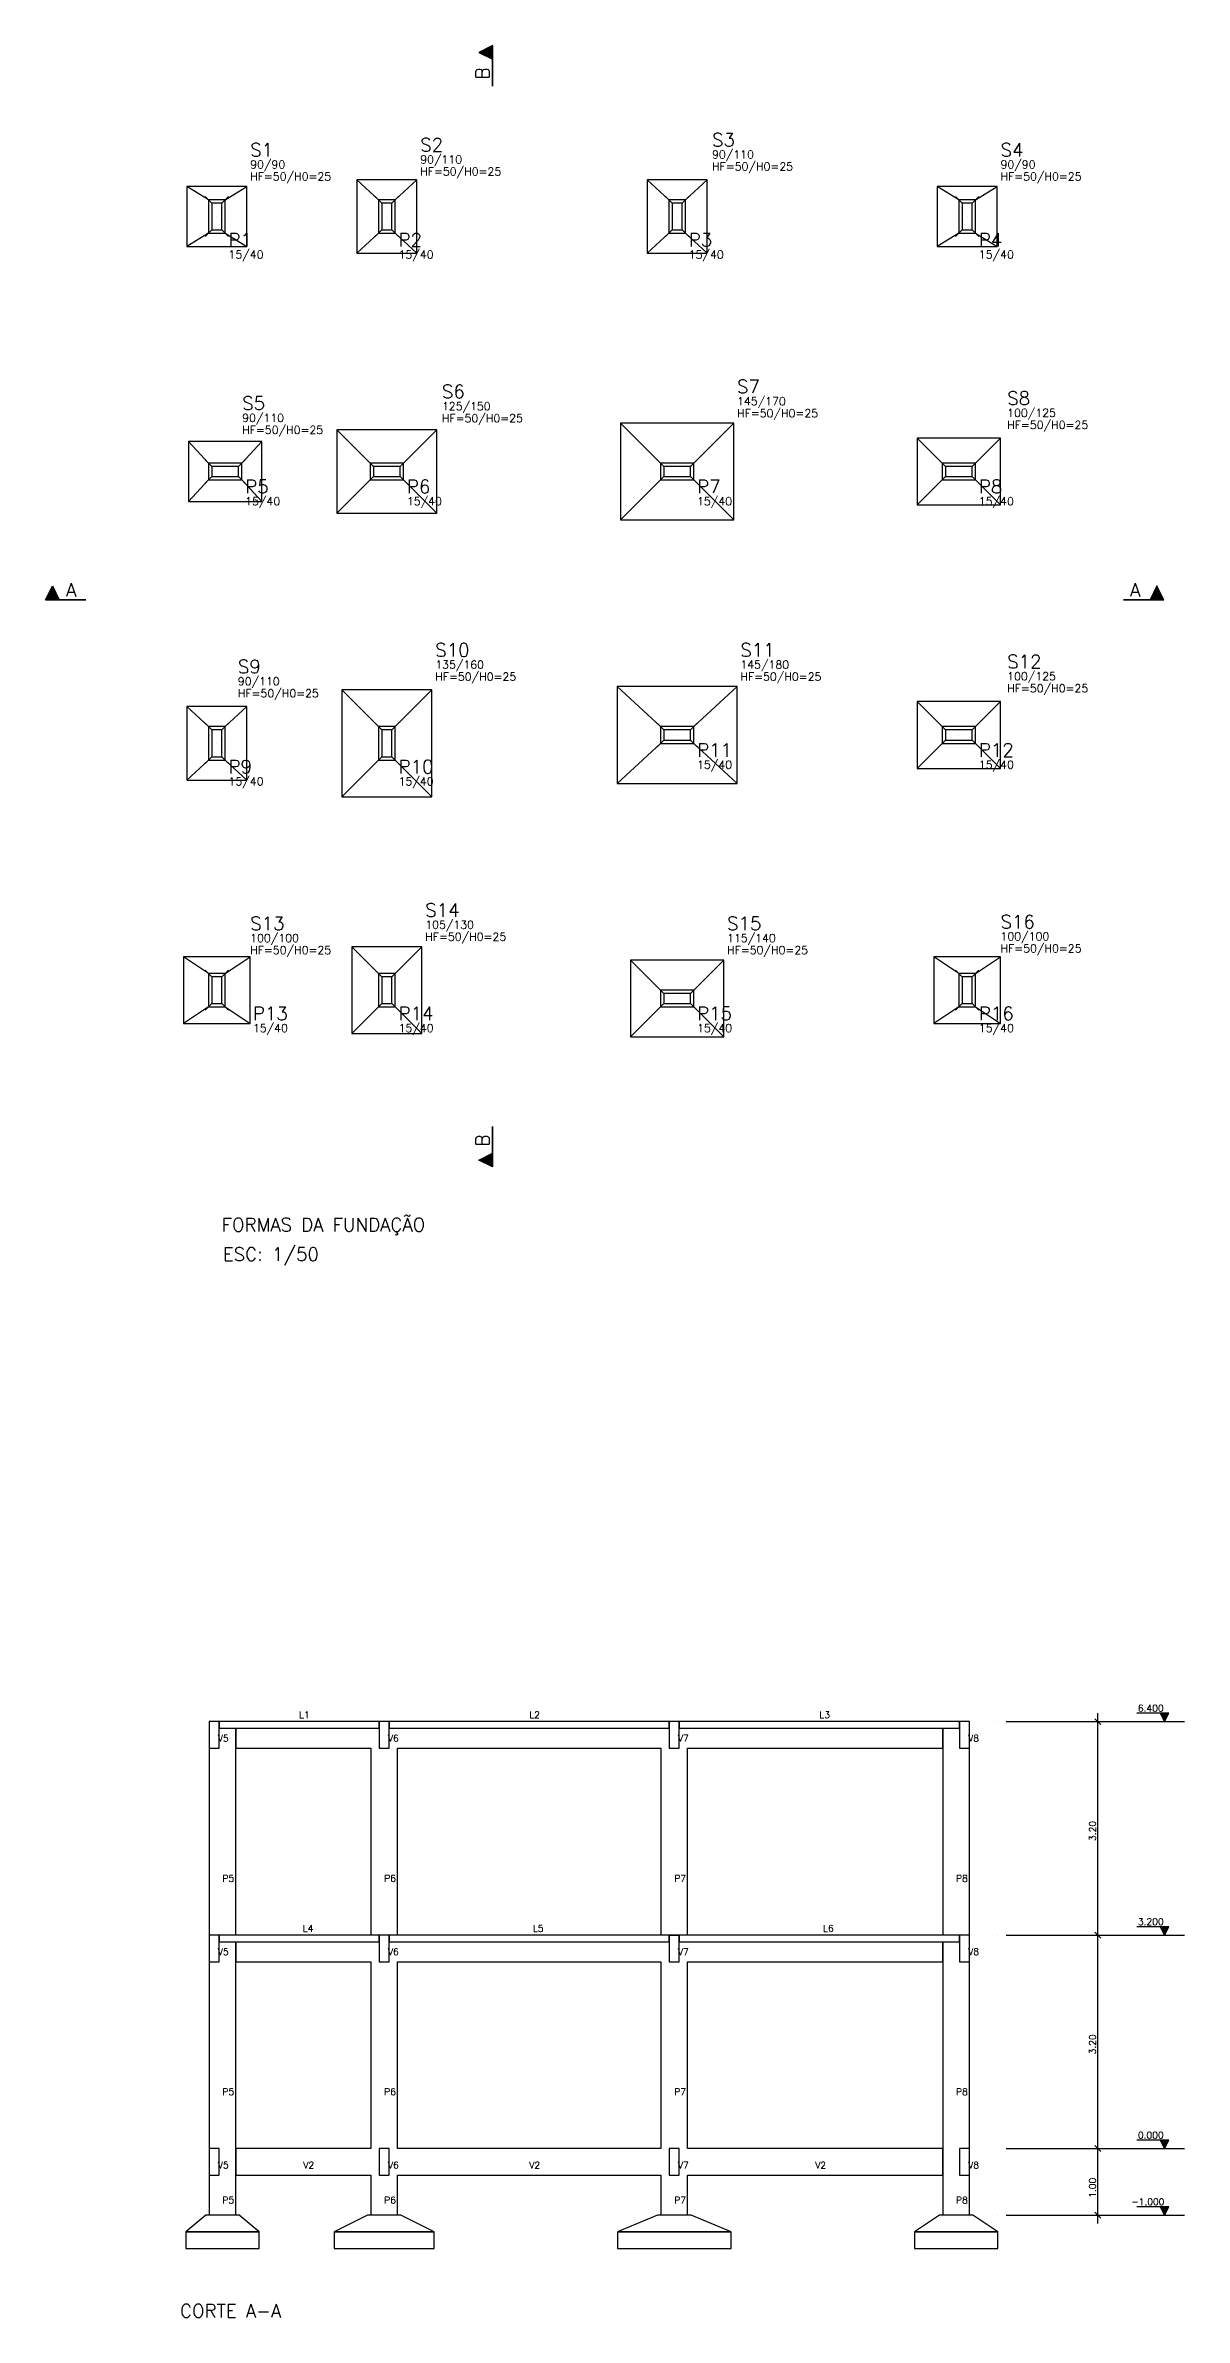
# Model space of a CAD drawing. Extents: x 3293.7 to 3380.6, y -1094.9 to -1060.8.
# Drawn here: x 3293.68 to 3310.75, y -1094.9 to -1060.83 of the extents above; entities that cross this region are included whole.
import ezdxf

# ---------------------------------------------------------------- set-up
doc = ezdxf.new("R2010")
doc.units = 0
doc.header["$LTSCALE"] = 50
doc.header["$MEASUREMENT"] = 0
doc.linetypes.add('ESTILO_TQS_0002', pattern=[0.4, 0.1, -0.3])
doc.layers.get('0').update_dxf_attribs({"linetype": 'CONTINUOUS'})
for name, color, linetype in [('12', 3, 'CONTINUOUS'), ('18', 4, 'CONTINUOUS'), ('2', 1, 'CONTINUOUS'), ('200', 7, 'ESTILO_TQS_0002'), ('219', 15, 'CONTINUOUS'), ('221', 11, 'CONTINUOUS'), ('226', 9, 'CONTINUOUS'), ('227', 6, 'CONTINUOUS'), ('242', 3, 'CONTINUOUS'), ('30', 15, 'CONTINUOUS'), ('6', 6, 'CONTINUOUS'), ('73', 3, 'CONTINUOUS'), ('9', 3, 'CONTINUOUS')]:
    doc.layers.add(name, color=color, linetype=linetype)
doc.styles.get("Standard").update_dxf_attribs({"font": 'ROMANS.SHX'})

# ---------------------------------------------------------------- blocks, each defined once
blk = doc.blocks.new('_CORTEA', base_point=(9209.126031, 51.132535))
for p, q in [((9207.910076, 51.132535), (9208.117492, 51.547367)), ((9209.126031, 51.132535), (9207.910076, 51.132535)), ((9207.912897, 51.134273), (9208.117492, 51.543465)), ((9207.912897, 51.134274), (9209.126031, 51.134274)), ((9207.927983, 51.164445), (9208.307002, 51.164445)), ((9207.943939, 51.196355), (9208.291047, 51.196355)), ((9207.959894, 51.228265), (9208.275091, 51.228265)), ((9207.97585, 51.260175), (9208.259136, 51.260175)), ((9207.991806, 51.292086), (9208.24318, 51.292086)), ((9208.007761, 51.323996), (9208.227225, 51.323996)), ((9208.02362, 51.355717), (9208.211271, 51.355904)), ((9208.03967, 51.387816), (9208.195315, 51.387816)), ((9208.055624, 51.419726), (9208.17936, 51.419726)), ((9208.071579, 51.451636), (9208.163405, 51.451636)), ((9208.087534, 51.483547), (9208.14745, 51.483547)), ((9208.103489, 51.515457), (9208.131496, 51.515457)), ((9208.117492, 51.547367), (9208.324039, 51.134273)), ((9208.117492, 51.543464), (9208.322088, 51.134274))]:
    blk.add_line(p, q)
blk.add_lwpolyline([(9207.912898, 51.134274), (9208.117492, 51.543464), (9208.322088, 51.134274), (9207.912898, 51.134274)])
blk = doc.blocks.new('_COTAZL', base_point=(3914.576871, -2321.628458))
for p, q in [((3914.826871, -2321.128457), (3912.906872, -2321.128457)), ((3914.576871, -2321.628458), (3914.326871, -2321.128457)), ((3914.349167, -2321.17305), (3914.804576, -2321.17305)), ((3914.371463, -2321.217641), (3914.78228, -2321.217641)), ((3914.393759, -2321.262233), (3914.759985, -2321.262233)), ((3914.416054, -2321.306824), (3914.73769, -2321.306824)), ((3914.43835, -2321.351415), (3914.715394, -2321.351416)), ((3914.460646, -2321.396006), (3914.693099, -2321.396006)), ((3914.482942, -2321.440599), (3914.670803, -2321.440598)), ((3914.505238, -2321.485191), (3914.648507, -2321.48519)), ((3914.527534, -2321.529782), (3914.626211, -2321.529782)), ((3914.549829, -2321.574373), (3914.603914, -2321.574373)), ((3914.576871, -2321.628458), (3914.826871, -2321.128457))]:
    blk.add_line(p, q)
blk.add_lwpolyline([(3914.326871, -2321.128457), (3914.576871, -2321.628458), (3914.826871, -2321.128457), (3914.326871, -2321.128457)])

msp = doc.modelspace()

# ---------------------------------------------------------------- linework, layer by layer
at = {"layer": '18'}
for points in [[(3296.129, -1085.968), (3296.129, -1086.368), (3296.215, -1086.368)], [(3296.279, -1086.199), (3296.279, -1085.968), (3296.129, -1085.968)], [(3296.129, -1085.968), (3296.129, -1086.368)], [(3297.589, -1085.968), (3296.279, -1085.968), (3296.279, -1086.011)], [(3296.279, -1086.011), (3296.279, -1086.068)], [(3296.279, -1086.068), (3296.423, -1086.068)], [(3296.279, -1086.368), (3296.279, -1086.199)], [(3296.423, -1086.068), (3297.589, -1086.068)], [(3296.529, -1086.068), (3296.529, -1086.368), (3298.554, -1086.368)], [(3296.529, -1089.168), (3296.529, -1086.068)], [(3298.679, -1085.968), (3297.589, -1085.968)], [(3297.589, -1086.068), (3297.661, -1086.068)], [(3297.661, -1086.068), (3298.679, -1086.068)], [(3298.829, -1086.199), (3298.829, -1085.968), (3298.679, -1085.968)], [(3298.679, -1086.026), (3298.679, -1086.068), (3298.679, -1086.368), (3298.765, -1086.368)], [(3302.904, -1085.968), (3298.829, -1085.968), (3298.829, -1086.011)], [(3298.829, -1086.011), (3298.829, -1086.068)], [(3298.829, -1086.068), (3298.901, -1086.068)], [(3298.829, -1086.368), (3298.829, -1086.199)], [(3298.901, -1086.068), (3300.628, -1086.068)], [(3300.628, -1086.068), (3302.904, -1086.068)], [(3303.029, -1085.968), (3302.904, -1085.968)], [(3302.904, -1086.068), (3302.976, -1086.068)], [(3302.976, -1086.068), (3303.029, -1086.068)], [(3303.179, -1085.968), (3303.029, -1085.968)], [(3303.179, -1085.968), (3303.029, -1085.968)], [(3303.029, -1086.068), (3303.029, -1086.368), (3303.115, -1086.368)], [(3307.129, -1085.968), (3303.179, -1085.968)], [(3303.179, -1086.199), (3303.179, -1086.068), (3303.179, -1086.011)], [(3303.179, -1086.068), (3303.232, -1086.068)], [(3303.179, -1086.368), (3303.179, -1086.199)], [(3303.232, -1086.068), (3303.304, -1086.068)], [(3307.129, -1085.968), (3303.304, -1085.968)], [(3303.304, -1086.068), (3305.507, -1086.068)], [(3305.507, -1086.068), (3307.129, -1086.068)], [(3307.379, -1085.968), (3307.129, -1085.968)], [(3307.129, -1086.368), (3307.129, -1086.068)], [(3307.129, -1086.068), (3307.273, -1086.068)], [(3307.129, -1086.068), (3307.129, -1089.168)], [(3307.273, -1086.068), (3307.379, -1086.068)], [(3307.529, -1086.199), (3307.529, -1085.968), (3307.379, -1085.968)], [(3307.379, -1086.068), (3307.379, -1086.368), (3307.465, -1086.368)], [(3307.529, -1086.368), (3307.529, -1085.968)], [(3307.529, -1086.368), (3307.529, -1086.199)], [(3296.129, -1086.368), (3296.129, -1089.168)], [(3296.215, -1086.368), (3296.279, -1086.368)], [(3298.554, -1086.368), (3298.554, -1089.168)], [(3298.765, -1086.368), (3298.829, -1086.368)], [(3298.954, -1086.368), (3302.904, -1086.368)], [(3298.954, -1089.168), (3298.954, -1086.368)], [(3302.904, -1086.368), (3302.904, -1089.168)], [(3303.115, -1086.368), (3303.179, -1086.368)], [(3303.304, -1086.368), (3307.129, -1086.368)], [(3303.304, -1086.368), (3307.129, -1086.368)], [(3303.304, -1089.168), (3303.304, -1086.368)], [(3307.465, -1086.368), (3307.529, -1086.368)], [(3307.529, -1089.168), (3307.529, -1086.368)], [(3296.129, -1089.168), (3296.129, -1089.568), (3296.215, -1089.568)], [(3296.279, -1089.399), (3296.279, -1089.168), (3296.129, -1089.168)], [(3296.129, -1089.168), (3296.129, -1092.368)], [(3297.589, -1089.168), (3296.279, -1089.168), (3296.279, -1089.211)], [(3296.279, -1089.211), (3296.279, -1089.268)], [(3298.679, -1089.168), (3297.589, -1089.168)], [(3298.829, -1089.399), (3298.829, -1089.168), (3298.679, -1089.168)], [(3298.679, -1089.226), (3298.679, -1089.268), (3298.679, -1089.568), (3298.765, -1089.568)], [(3302.904, -1089.168), (3298.829, -1089.168), (3298.829, -1089.211)], [(3298.829, -1089.211), (3298.829, -1089.268)], [(3303.029, -1089.168), (3302.904, -1089.168)], [(3303.179, -1089.168), (3303.029, -1089.168)], [(3303.029, -1089.168), (3303.179, -1089.168)], [(3305.507, -1089.168), (3303.179, -1089.168)], [(3303.179, -1089.399), (3303.179, -1089.268), (3303.179, -1089.211)], [(3307.379, -1089.168), (3305.507, -1089.168)], [(3307.529, -1089.399), (3307.529, -1089.168), (3307.379, -1089.168)], [(3296.215, -1089.568), (3296.279, -1089.568)], [(3296.279, -1089.268), (3296.423, -1089.268)], [(3296.279, -1089.568), (3296.279, -1089.399)], [(3296.423, -1089.268), (3297.589, -1089.268)], [(3296.529, -1089.268), (3296.529, -1089.568), (3298.554, -1089.568)], [(3296.529, -1092.368), (3296.529, -1089.268)], [(3297.589, -1089.268), (3297.661, -1089.268)], [(3297.661, -1089.268), (3298.679, -1089.268)], [(3298.554, -1089.568), (3298.554, -1092.368)], [(3298.765, -1089.568), (3298.829, -1089.568)], [(3298.829, -1089.268), (3298.901, -1089.268)], [(3298.829, -1089.568), (3298.829, -1089.399)], [(3298.901, -1089.268), (3300.628, -1089.268)], [(3298.954, -1089.568), (3302.904, -1089.568)], [(3298.954, -1092.368), (3298.954, -1089.568)], [(3300.628, -1089.268), (3302.904, -1089.268)], [(3302.904, -1089.268), (3302.976, -1089.268)], [(3302.904, -1089.568), (3302.904, -1092.368)], [(3302.976, -1089.268), (3303.029, -1089.268)], [(3303.029, -1089.268), (3303.029, -1089.568), (3303.115, -1089.568)], [(3303.115, -1089.568), (3303.179, -1089.568)], [(3303.179, -1089.268), (3303.232, -1089.268)], [(3303.179, -1089.568), (3303.179, -1089.399)], [(3303.232, -1089.268), (3303.304, -1089.268)], [(3303.304, -1089.268), (3305.507, -1089.268)], [(3303.304, -1089.568), (3307.129, -1089.568)], [(3303.304, -1092.368), (3303.304, -1089.568)], [(3305.507, -1089.268), (3305.651, -1089.268)], [(3305.651, -1089.268), (3307.379, -1089.268)], [(3307.129, -1089.568), (3307.129, -1089.268)], [(3307.129, -1089.268), (3307.129, -1092.368)], [(3307.379, -1089.268), (3307.379, -1089.568), (3307.465, -1089.568)], [(3307.465, -1089.568), (3307.529, -1089.568)], [(3307.529, -1089.568), (3307.529, -1089.399)], [(3307.529, -1092.368), (3307.529, -1089.568)], [(3296.129, -1092.368), (3296.129, -1092.768), (3296.215, -1092.768)], [(3296.279, -1092.599), (3296.279, -1092.368), (3296.129, -1092.368)], [(3296.129, -1092.368), (3296.129, -1093.368)], [(3296.279, -1092.768), (3296.279, -1092.599)], [(3296.529, -1092.368), (3296.529, -1092.768), (3298.554, -1092.768)], [(3298.554, -1092.368), (3296.529, -1092.368)], [(3296.529, -1093.368), (3296.529, -1092.368)], [(3298.679, -1092.368), (3298.679, -1092.768), (3298.765, -1092.768)], [(3298.829, -1092.599), (3298.829, -1092.368), (3298.679, -1092.368)], [(3298.829, -1092.768), (3298.829, -1092.599)], [(3302.904, -1092.368), (3298.954, -1092.368)], [(3303.029, -1092.368), (3303.029, -1092.768), (3303.115, -1092.768)], [(3303.179, -1092.599), (3303.179, -1092.368), (3303.029, -1092.368)], [(3303.179, -1092.768), (3303.179, -1092.599)], [(3307.129, -1092.768), (3307.129, -1092.368), (3303.304, -1092.368)], [(3307.129, -1092.368), (3307.129, -1093.368)], [(3307.379, -1092.368), (3307.379, -1092.768), (3307.465, -1092.768)], [(3307.529, -1092.599), (3307.529, -1092.368), (3307.379, -1092.368)], [(3307.529, -1092.768), (3307.529, -1092.599)], [(3296.215, -1092.768), (3296.279, -1092.768)], [(3298.554, -1092.768), (3298.554, -1093.368)], [(3298.765, -1092.768), (3298.829, -1092.768)], [(3298.954, -1092.768), (3302.904, -1092.768)], [(3298.954, -1093.368), (3298.954, -1092.768)], [(3302.904, -1092.768), (3302.904, -1093.368)], [(3303.115, -1092.768), (3303.179, -1092.768)], [(3303.304, -1092.768), (3307.129, -1092.768)], [(3303.304, -1093.368), (3303.304, -1092.768)], [(3307.465, -1092.768), (3307.529, -1092.768)], [(3307.529, -1093.368), (3307.529, -1092.768)], [(3295.779, -1093.618), (3296.879, -1093.618), (3296.579, -1093.368)], [(3296.579, -1093.368), (3296.079, -1093.368), (3295.779, -1093.618)], [(3295.779, -1093.618), (3295.779, -1093.868), (3296.879, -1093.868)], [(3296.879, -1093.868), (3296.879, -1093.618), (3295.779, -1093.618)], [(3298.004, -1093.618), (3299.504, -1093.618), (3299.004, -1093.368)], [(3299.004, -1093.368), (3298.504, -1093.368), (3298.004, -1093.618)], [(3298.004, -1093.618), (3298.004, -1093.868), (3299.504, -1093.868)], [(3299.504, -1093.868), (3299.504, -1093.618), (3298.004, -1093.618)], [(3302.254, -1093.618), (3303.954, -1093.618), (3303.354, -1093.368)], [(3303.354, -1093.368), (3302.854, -1093.368), (3302.254, -1093.618)], [(3302.254, -1093.618), (3302.254, -1093.868), (3303.954, -1093.868)], [(3303.954, -1093.868), (3303.954, -1093.618), (3302.254, -1093.618)], [(3306.704, -1093.618), (3307.954, -1093.618), (3307.579, -1093.368)], [(3307.579, -1093.368), (3307.079, -1093.368), (3306.704, -1093.618)], [(3306.704, -1093.618), (3306.704, -1093.868), (3307.954, -1093.868)], [(3307.954, -1093.868), (3307.954, -1093.618), (3306.704, -1093.618)]]:
    msp.add_lwpolyline(points, dxfattribs=at)
at = {"layer": '2'}
for points in [[(3296.17, -1063.598), (3296.32, -1063.598), (3296.32, -1063.198), (3296.17, -1063.198), (3296.17, -1063.598)], [(3298.72, -1063.598), (3298.87, -1063.598), (3298.87, -1063.198), (3298.72, -1063.198), (3298.72, -1063.598)], [(3303.07, -1063.598), (3303.22, -1063.598), (3303.22, -1063.198), (3303.07, -1063.198), (3303.07, -1063.598)], [(3307.42, -1063.598), (3307.57, -1063.598), (3307.57, -1063.198), (3307.42, -1063.198), (3307.42, -1063.598)], [(3296.17, -1067.148), (3296.17, -1067.298), (3296.57, -1067.298), (3296.57, -1067.148), (3296.17, -1067.148)], [(3298.595, -1067.148), (3298.595, -1067.298), (3298.995, -1067.298), (3298.995, -1067.148), (3298.595, -1067.148)], [(3302.945, -1067.148), (3302.945, -1067.298), (3303.345, -1067.298), (3303.345, -1067.148), (3302.945, -1067.148)], [(3307.17, -1067.148), (3307.17, -1067.298), (3307.57, -1067.298), (3307.57, -1067.148), (3307.17, -1067.148)], [(3296.17, -1071.498), (3296.32, -1071.498), (3296.32, -1071.098), (3296.17, -1071.098), (3296.17, -1071.498)], [(3302.945, -1071.098), (3302.945, -1071.248), (3303.345, -1071.248), (3303.345, -1071.098), (3302.945, -1071.098)], [(3307.17, -1071.098), (3307.17, -1071.248), (3307.57, -1071.248), (3307.57, -1071.098), (3307.17, -1071.098)], [(3296.32, -1074.798), (3296.17, -1074.798), (3296.17, -1075.198), (3296.32, -1075.198), (3296.32, -1074.798)], [(3298.87, -1074.798), (3298.72, -1074.798), (3298.72, -1075.198), (3298.87, -1075.198), (3298.87, -1074.798)], [(3307.42, -1075.198), (3307.57, -1075.198), (3307.57, -1074.798), (3307.42, -1074.798), (3307.42, -1075.198)], [(3303.345, -1075.198), (3303.345, -1075.048), (3302.945, -1075.048), (3302.945, -1075.198), (3303.345, -1075.198)]]:
    msp.add_lwpolyline(points, dxfattribs=at)
at = {"layer": '2', "linetype": 'Continuous'}
msp.add_lwpolyline([(3298.72, -1071.498), (3298.87, -1071.498), (3298.87, -1071.098), (3298.72, -1071.098), (3298.72, -1071.498)], dxfattribs=at)
at = {"layer": '200'}
for p, q in [((3309.454, -1085.968), (3310.754, -1085.968)), ((3309.454, -1089.168), (3310.754, -1089.168)), ((3309.454, -1092.368), (3310.754, -1092.368)), ((3309.454, -1093.368), (3310.754, -1093.368))]:
    msp.add_line(p, q, dxfattribs=at)
at = {"layer": '221'}
for p, q in [((3309.454, -1089.293), (3309.454, -1085.843)), ((3307.954, -1085.968), (3307.954, -1085.968)), ((3308.079, -1085.968), (3309.579, -1085.968)), ((3309.498, -1086.013), (3309.41, -1085.924)), ((3307.954, -1089.168), (3307.954, -1089.168)), ((3307.954, -1089.168), (3307.954, -1089.168)), ((3308.079, -1089.168), (3309.579, -1089.168)), ((3308.079, -1089.168), (3309.579, -1089.168)), ((3309.498, -1089.213), (3309.41, -1089.124)), ((3309.498, -1089.213), (3309.41, -1089.124)), ((3309.454, -1092.493), (3309.454, -1089.043)), ((3309.498, -1092.413), (3309.41, -1092.324)), ((3309.498, -1092.413), (3309.41, -1092.324)), ((3309.454, -1093.493), (3309.454, -1092.243)), ((3307.954, -1092.368), (3307.954, -1092.368)), ((3307.954, -1092.368), (3307.954, -1092.368)), ((3308.079, -1092.368), (3309.579, -1092.368)), ((3308.079, -1092.368), (3309.579, -1092.368)), ((3309.498, -1093.413), (3309.41, -1093.324)), ((3307.954, -1093.368), (3307.954, -1093.368)), ((3308.079, -1093.368), (3309.579, -1093.368))]:
    msp.add_line(p, q, dxfattribs=at)
at = {"layer": '227', "linetype": 'Continuous'}
for points in [[(3296.12, -1063.148), (3295.795, -1062.948)], [(3296.695, -1062.948), (3295.795, -1062.948)], [(3295.795, -1062.948), (3295.795, -1063.848)], [(3296.37, -1063.148), (3296.695, -1062.948)], [(3296.695, -1063.848), (3296.695, -1062.948)], [(3298.67, -1063.148), (3298.345, -1062.848)], [(3299.245, -1062.848), (3298.345, -1062.848)], [(3298.345, -1062.848), (3298.345, -1063.948)], [(3298.92, -1063.148), (3299.245, -1062.848)], [(3299.245, -1063.948), (3299.245, -1062.848)], [(3303.595, -1062.848), (3302.695, -1062.848)], [(3303.02, -1063.148), (3302.695, -1062.848)], [(3302.695, -1062.848), (3302.695, -1063.948)], [(3303.27, -1063.148), (3303.595, -1062.848)], [(3303.595, -1063.948), (3303.595, -1062.848)], [(3307.37, -1063.148), (3307.045, -1062.948)], [(3307.045, -1062.948), (3307.045, -1063.848)], [(3307.945, -1062.948), (3307.045, -1062.948)], [(3307.62, -1063.148), (3307.945, -1062.948)], [(3307.945, -1063.848), (3307.945, -1062.948)], [(3296.37, -1063.148), (3296.12, -1063.148)], [(3296.12, -1063.148), (3296.12, -1063.648)], [(3296.37, -1063.648), (3296.37, -1063.148)], [(3298.92, -1063.148), (3298.67, -1063.148)], [(3298.67, -1063.148), (3298.67, -1063.648)], [(3298.92, -1063.648), (3298.92, -1063.148)], [(3303.27, -1063.148), (3303.02, -1063.148)], [(3303.02, -1063.148), (3303.02, -1063.648)], [(3303.27, -1063.648), (3303.27, -1063.148)], [(3307.62, -1063.148), (3307.37, -1063.148)], [(3307.37, -1063.148), (3307.37, -1063.648)], [(3307.62, -1063.648), (3307.62, -1063.148)], [(3296.12, -1063.648), (3295.795, -1063.848)], [(3296.12, -1063.648), (3296.37, -1063.648)], [(3296.37, -1063.648), (3296.695, -1063.848)], [(3298.67, -1063.648), (3298.345, -1063.948)], [(3298.67, -1063.648), (3298.92, -1063.648)], [(3298.92, -1063.648), (3299.245, -1063.948)], [(3303.02, -1063.648), (3302.695, -1063.948)], [(3303.02, -1063.648), (3303.27, -1063.648)], [(3303.27, -1063.648), (3303.595, -1063.948)], [(3307.37, -1063.648), (3307.045, -1063.848)], [(3307.37, -1063.648), (3307.62, -1063.648)], [(3307.62, -1063.648), (3307.945, -1063.848)], [(3295.795, -1063.848), (3296.695, -1063.848)], [(3298.345, -1063.948), (3299.245, -1063.948)], [(3302.695, -1063.948), (3303.595, -1063.948)], [(3307.045, -1063.848), (3307.945, -1063.848)], [(3295.82, -1066.773), (3295.82, -1067.673)], [(3296.12, -1067.098), (3295.82, -1066.773)], [(3296.92, -1066.773), (3295.82, -1066.773)], [(3296.62, -1067.098), (3296.92, -1066.773)], [(3296.92, -1067.673), (3296.92, -1066.773)], [(3298.545, -1067.098), (3298.045, -1066.598)], [(3299.545, -1066.598), (3298.045, -1066.598)], [(3298.045, -1066.598), (3298.045, -1067.848)], [(3299.045, -1067.098), (3299.545, -1066.598)], [(3299.545, -1067.848), (3299.545, -1066.598)], [(3302.895, -1067.098), (3302.295, -1066.498)], [(3303.995, -1066.498), (3302.295, -1066.498)], [(3302.295, -1066.498), (3302.295, -1067.948)], [(3303.395, -1067.098), (3303.995, -1066.498)], [(3303.995, -1067.948), (3303.995, -1066.498)], [(3306.745, -1066.723), (3306.745, -1067.723)], [(3307.995, -1066.723), (3306.745, -1066.723)], [(3307.12, -1067.098), (3306.745, -1066.723)], [(3307.62, -1067.098), (3307.995, -1066.723)], [(3307.995, -1067.723), (3307.995, -1066.723)], [(3296.12, -1067.098), (3296.12, -1067.348)], [(3296.62, -1067.098), (3296.12, -1067.098)], [(3296.62, -1067.348), (3296.62, -1067.098)], [(3298.545, -1067.098), (3298.545, -1067.348)], [(3299.045, -1067.098), (3298.545, -1067.098)], [(3299.045, -1067.348), (3299.045, -1067.098)], [(3302.895, -1067.098), (3302.895, -1067.348)], [(3303.395, -1067.098), (3302.895, -1067.098)], [(3303.395, -1067.348), (3303.395, -1067.098)], [(3307.12, -1067.098), (3307.12, -1067.348)], [(3307.62, -1067.098), (3307.12, -1067.098)], [(3307.62, -1067.348), (3307.62, -1067.098)], [(3296.12, -1067.348), (3295.82, -1067.673)], [(3296.12, -1067.348), (3296.62, -1067.348)], [(3296.62, -1067.348), (3296.92, -1067.673)], [(3298.545, -1067.348), (3298.045, -1067.848)], [(3298.545, -1067.348), (3299.045, -1067.348)], [(3299.045, -1067.348), (3299.545, -1067.848)], [(3302.895, -1067.348), (3302.295, -1067.948)], [(3302.895, -1067.348), (3303.395, -1067.348)], [(3303.395, -1067.348), (3303.995, -1067.948)], [(3307.12, -1067.348), (3306.745, -1067.723)], [(3307.12, -1067.348), (3307.62, -1067.348)], [(3307.62, -1067.348), (3307.995, -1067.723)], [(3295.82, -1067.673), (3296.92, -1067.673)], [(3306.745, -1067.723), (3307.995, -1067.723)], [(3298.045, -1067.848), (3299.545, -1067.848)], [(3302.295, -1067.948), (3303.995, -1067.948)], [(3299.47, -1070.498), (3298.12, -1070.498)], [(3298.67, -1071.048), (3298.12, -1070.498)], [(3298.12, -1070.498), (3298.12, -1072.098)], [(3298.92, -1071.048), (3299.47, -1070.498)], [(3299.47, -1072.098), (3299.47, -1070.498)], [(3302.895, -1071.048), (3302.245, -1070.448)], [(3304.045, -1070.448), (3302.245, -1070.448)], [(3302.245, -1070.448), (3302.245, -1071.898)], [(3303.395, -1071.048), (3304.045, -1070.448)], [(3304.045, -1071.898), (3304.045, -1070.448)], [(3296.695, -1070.748), (3295.795, -1070.748)], [(3296.12, -1071.048), (3295.795, -1070.748)], [(3295.795, -1070.748), (3295.795, -1071.848)], [(3296.37, -1071.048), (3296.695, -1070.748)], [(3296.695, -1071.848), (3296.695, -1070.748)], [(3306.745, -1070.673), (3306.745, -1071.673)], [(3307.995, -1070.673), (3306.745, -1070.673)], [(3307.12, -1071.048), (3306.745, -1070.673)], [(3307.62, -1071.048), (3307.995, -1070.673)], [(3307.995, -1071.673), (3307.995, -1070.673)], [(3296.37, -1071.048), (3296.12, -1071.048)], [(3296.12, -1071.048), (3296.12, -1071.548)], [(3296.37, -1071.548), (3296.37, -1071.048)], [(3298.92, -1071.048), (3298.67, -1071.048)], [(3298.67, -1071.048), (3298.67, -1071.548)], [(3298.92, -1071.548), (3298.92, -1071.048)], [(3302.895, -1071.048), (3302.895, -1071.298)], [(3303.395, -1071.048), (3302.895, -1071.048)], [(3303.395, -1071.298), (3303.395, -1071.048)], [(3307.12, -1071.048), (3307.12, -1071.298)], [(3307.62, -1071.048), (3307.12, -1071.048)], [(3307.62, -1071.298), (3307.62, -1071.048)], [(3296.12, -1071.548), (3295.795, -1071.848)], [(3296.12, -1071.548), (3296.37, -1071.548)], [(3296.37, -1071.548), (3296.695, -1071.848)], [(3298.67, -1071.548), (3298.12, -1072.098)], [(3298.67, -1071.548), (3298.92, -1071.548)], [(3298.92, -1071.548), (3299.47, -1072.098)], [(3302.895, -1071.298), (3302.245, -1071.898)], [(3302.895, -1071.298), (3303.395, -1071.298)], [(3303.395, -1071.298), (3304.045, -1071.898)], [(3307.12, -1071.298), (3306.745, -1071.673)], [(3307.12, -1071.298), (3307.62, -1071.298)], [(3307.62, -1071.298), (3307.995, -1071.673)], [(3295.795, -1071.848), (3296.695, -1071.848)], [(3306.745, -1071.673), (3307.995, -1071.673)], [(3298.12, -1072.098), (3299.47, -1072.098)], [(3302.245, -1071.898), (3304.045, -1071.898)], [(3296.12, -1074.748), (3295.745, -1074.498)], [(3295.745, -1074.498), (3295.745, -1075.498)], [(3296.745, -1074.498), (3295.745, -1074.498)], [(3296.37, -1074.748), (3296.745, -1074.498)], [(3296.745, -1075.498), (3296.745, -1074.498)], [(3298.72, -1074.798), (3298.27, -1074.348)], [(3299.32, -1074.348), (3298.27, -1074.348)], [(3298.27, -1074.348), (3298.27, -1075.648)], [(3298.87, -1074.798), (3299.32, -1074.348)], [(3299.32, -1075.648), (3299.32, -1074.348)], [(3302.945, -1075.048), (3302.445, -1074.548)], [(3302.445, -1074.548), (3302.445, -1075.698)], [(3303.845, -1074.548), (3302.445, -1074.548)], [(3303.395, -1074.998), (3303.845, -1074.548)], [(3303.845, -1075.698), (3303.845, -1074.548)], [(3307.37, -1074.748), (3306.995, -1074.498)], [(3307.995, -1074.498), (3306.995, -1074.498)], [(3306.995, -1074.498), (3306.995, -1075.498)], [(3307.62, -1074.748), (3307.995, -1074.498)], [(3307.995, -1075.498), (3307.995, -1074.498)], [(3296.37, -1074.748), (3296.12, -1074.748)], [(3296.12, -1074.748), (3296.12, -1075.248)], [(3296.37, -1075.248), (3296.37, -1074.748)], [(3298.92, -1074.748), (3298.67, -1074.748)], [(3298.67, -1074.748), (3298.67, -1075.248)], [(3298.92, -1075.248), (3298.92, -1074.748)], [(3307.62, -1074.748), (3307.37, -1074.748)], [(3307.37, -1074.748), (3307.37, -1075.248)], [(3307.62, -1075.248), (3307.62, -1074.748)], [(3296.12, -1075.248), (3295.745, -1075.498)], [(3296.12, -1075.248), (3296.37, -1075.248)], [(3296.37, -1075.248), (3296.745, -1075.498)], [(3298.67, -1075.248), (3298.27, -1075.648)], [(3298.67, -1075.248), (3298.92, -1075.248)], [(3298.92, -1075.248), (3299.32, -1075.648)], [(3302.945, -1075.198), (3302.445, -1075.698)], [(3303.395, -1074.998), (3302.895, -1074.998)], [(3302.895, -1074.998), (3302.895, -1075.248)], [(3302.895, -1075.248), (3303.395, -1075.248)], [(3303.395, -1075.248), (3303.395, -1074.998)], [(3303.395, -1075.248), (3303.845, -1075.698)], [(3307.37, -1075.248), (3306.995, -1075.498)], [(3307.37, -1075.248), (3307.62, -1075.248)], [(3307.62, -1075.248), (3307.995, -1075.498)], [(3295.745, -1075.498), (3296.745, -1075.498)], [(3306.995, -1075.498), (3307.995, -1075.498)], [(3298.27, -1075.648), (3299.32, -1075.648)], [(3302.445, -1075.698), (3303.845, -1075.698)]]:
    msp.add_lwpolyline(points, dxfattribs=at)
at = {"layer": '242'}
for p, q in [((3296.245, -1063.398), (3296.245, -1063.398)), ((3298.795, -1063.398), (3298.795, -1063.398)), ((3303.145, -1063.398), (3303.145, -1063.398)), ((3307.495, -1063.398), (3307.495, -1063.398)), ((3296.37, -1067.223), (3296.37, -1067.223)), ((3298.795, -1067.223), (3298.795, -1067.223)), ((3303.145, -1067.223), (3303.145, -1067.223)), ((3307.37, -1067.223), (3307.37, -1067.223)), ((3303.145, -1071.173), (3303.145, -1071.173)), ((3307.37, -1071.173), (3307.37, -1071.173)), ((3296.245, -1071.298), (3296.245, -1071.298)), ((3296.245, -1074.998), (3296.245, -1074.998)), ((3298.795, -1074.998), (3298.795, -1074.998)), ((3303.145, -1075.123), (3303.145, -1075.123)), ((3307.495, -1074.998), (3307.495, -1074.998))]:
    msp.add_line(p, q, dxfattribs=at)
at = {"layer": '242', "linetype": 'Continuous'}
for p, q in [((3296.245, -1063.398), (3296.245, -1063.398)), ((3298.795, -1063.398), (3298.795, -1063.398)), ((3303.145, -1063.398), (3303.145, -1063.398)), ((3307.495, -1063.398), (3307.495, -1063.398)), ((3296.37, -1067.223), (3296.37, -1067.223)), ((3298.795, -1067.223), (3298.795, -1067.223)), ((3303.145, -1067.223), (3303.145, -1067.223)), ((3307.37, -1067.223), (3307.37, -1067.223)), ((3303.145, -1071.173), (3303.145, -1071.173)), ((3307.37, -1071.173), (3307.37, -1071.173)), ((3296.245, -1071.298), (3296.245, -1071.298)), ((3298.795, -1071.298), (3298.795, -1071.298)), ((3298.795, -1071.298), (3298.795, -1071.298)), ((3296.245, -1074.998), (3296.245, -1074.998)), ((3298.795, -1074.998), (3298.795, -1074.998)), ((3303.145, -1075.123), (3303.145, -1075.123)), ((3307.495, -1074.998), (3307.495, -1074.998))]:
    msp.add_line(p, q, dxfattribs=at)
at = {"layer": '30'}
for points in [[(3296.129, -1085.968), (3296.129, -1086.138), (3296.129, -1086.368), (3296.215, -1086.368), (3296.279, -1086.368), (3296.279, -1086.199), (3296.279, -1085.968), (3296.215, -1085.968), (3296.129, -1085.968)], [(3297.589, -1085.968), (3296.423, -1085.968), (3296.279, -1085.968), (3296.279, -1086.011), (3296.279, -1086.068), (3296.423, -1086.068), (3297.589, -1086.068), (3297.661, -1086.068), (3298.679, -1086.068), (3298.679, -1086.026), (3298.679, -1085.968), (3297.661, -1085.968), (3297.589, -1085.968)], [(3298.679, -1085.968), (3298.679, -1086.138), (3298.679, -1086.368), (3298.765, -1086.368), (3298.829, -1086.368), (3298.829, -1086.199), (3298.829, -1085.968), (3298.765, -1085.968), (3298.679, -1085.968)], [(3302.904, -1085.968), (3300.628, -1085.968), (3298.901, -1085.968), (3298.829, -1085.968), (3298.829, -1086.011), (3298.829, -1086.068), (3298.901, -1086.068), (3300.628, -1086.068), (3302.904, -1086.068), (3302.976, -1086.068), (3303.029, -1086.068), (3303.029, -1086.026), (3303.029, -1085.968), (3302.976, -1085.968), (3302.904, -1085.968)], [(3303.029, -1085.968), (3303.029, -1086.138), (3303.029, -1086.368), (3303.115, -1086.368), (3303.179, -1086.368), (3303.179, -1086.199), (3303.179, -1085.968), (3303.115, -1085.968), (3303.029, -1085.968)], [(3307.129, -1085.968), (3305.507, -1085.968), (3303.304, -1085.968), (3303.232, -1085.968), (3303.179, -1085.968), (3303.179, -1086.011), (3303.179, -1086.068), (3303.232, -1086.068), (3303.304, -1086.068), (3305.507, -1086.068), (3307.129, -1086.068), (3307.273, -1086.068), (3307.379, -1086.068), (3307.379, -1086.026), (3307.379, -1085.968), (3307.273, -1085.968), (3307.129, -1085.968)], [(3307.379, -1085.968), (3307.379, -1086.138), (3307.379, -1086.368), (3307.465, -1086.368), (3307.529, -1086.368), (3307.529, -1086.199), (3307.529, -1085.968), (3307.465, -1085.968), (3307.379, -1085.968)], [(3296.129, -1089.168), (3296.129, -1089.338), (3296.129, -1089.568), (3296.215, -1089.568), (3296.279, -1089.568), (3296.279, -1089.399), (3296.279, -1089.168), (3296.215, -1089.168), (3296.129, -1089.168)], [(3297.589, -1089.168), (3296.423, -1089.168), (3296.279, -1089.168), (3296.279, -1089.211), (3296.279, -1089.268), (3296.423, -1089.268), (3297.589, -1089.268), (3297.661, -1089.268), (3298.679, -1089.268), (3298.679, -1089.226), (3298.679, -1089.168), (3297.661, -1089.168), (3297.589, -1089.168)], [(3298.679, -1089.168), (3298.679, -1089.338), (3298.679, -1089.568), (3298.765, -1089.568), (3298.829, -1089.568), (3298.829, -1089.399), (3298.829, -1089.168), (3298.765, -1089.168), (3298.679, -1089.168)], [(3302.904, -1089.168), (3300.628, -1089.168), (3298.901, -1089.168), (3298.829, -1089.168), (3298.829, -1089.211), (3298.829, -1089.268), (3298.901, -1089.268), (3300.628, -1089.268), (3302.904, -1089.268), (3302.976, -1089.268), (3303.029, -1089.268), (3303.029, -1089.226), (3303.029, -1089.168), (3302.976, -1089.168), (3302.904, -1089.168)], [(3303.029, -1089.168), (3303.029, -1089.338), (3303.029, -1089.568), (3303.115, -1089.568), (3303.179, -1089.568), (3303.179, -1089.399), (3303.179, -1089.168), (3303.115, -1089.168), (3303.029, -1089.168)], [(3305.507, -1089.168), (3303.304, -1089.168), (3303.232, -1089.168), (3303.179, -1089.168), (3303.179, -1089.211), (3303.179, -1089.268), (3303.232, -1089.268), (3303.304, -1089.268), (3305.507, -1089.268), (3305.651, -1089.268), (3307.379, -1089.268), (3307.379, -1089.226), (3307.379, -1089.168), (3305.651, -1089.168), (3305.507, -1089.168)], [(3307.379, -1089.168), (3307.379, -1089.338), (3307.379, -1089.568), (3307.465, -1089.568), (3307.529, -1089.568), (3307.529, -1089.399), (3307.529, -1089.168), (3307.465, -1089.168), (3307.379, -1089.168)], [(3296.129, -1092.368), (3296.129, -1092.538), (3296.129, -1092.768), (3296.215, -1092.768), (3296.279, -1092.768), (3296.279, -1092.599), (3296.279, -1092.368), (3296.215, -1092.368), (3296.129, -1092.368)], [(3298.679, -1092.368), (3298.679, -1092.538), (3298.679, -1092.768), (3298.765, -1092.768), (3298.829, -1092.768), (3298.829, -1092.599), (3298.829, -1092.368), (3298.765, -1092.368), (3298.679, -1092.368)], [(3303.029, -1092.368), (3303.029, -1092.538), (3303.029, -1092.768), (3303.115, -1092.768), (3303.179, -1092.768), (3303.179, -1092.599), (3303.179, -1092.368), (3303.115, -1092.368), (3303.029, -1092.368)], [(3307.379, -1092.368), (3307.379, -1092.538), (3307.379, -1092.768), (3307.465, -1092.768), (3307.529, -1092.768), (3307.529, -1092.599), (3307.529, -1092.368), (3307.465, -1092.368), (3307.379, -1092.368)]]:
    msp.add_lwpolyline(points, dxfattribs=at)
at = {"layer": '6'}
for p, q in [((3296.17, -1063.198), (3296.07, -1063.098)), ((3296.32, -1063.198), (3296.42, -1063.098)), ((3298.72, -1063.198), (3298.62, -1063.098)), ((3298.87, -1063.198), (3298.97, -1063.098)), ((3303.07, -1063.198), (3302.97, -1063.098)), ((3303.22, -1063.198), (3303.32, -1063.098)), ((3307.42, -1063.198), (3307.32, -1063.098)), ((3307.57, -1063.198), (3307.67, -1063.098)), ((3296.17, -1063.598), (3296.07, -1063.698)), ((3296.32, -1063.598), (3296.42, -1063.698)), ((3298.72, -1063.598), (3298.62, -1063.698)), ((3298.87, -1063.598), (3298.97, -1063.698)), ((3303.07, -1063.598), (3302.97, -1063.698)), ((3303.22, -1063.598), (3303.32, -1063.698)), ((3307.42, -1063.598), (3307.32, -1063.698)), ((3307.57, -1063.598), (3307.67, -1063.698)), ((3296.17, -1067.148), (3296.07, -1067.048)), ((3296.57, -1067.148), (3296.67, -1067.048)), ((3298.595, -1067.148), (3298.495, -1067.048)), ((3298.995, -1067.148), (3299.095, -1067.048)), ((3302.945, -1067.148), (3302.845, -1067.048)), ((3303.345, -1067.148), (3303.445, -1067.048)), ((3307.17, -1067.148), (3307.07, -1067.048)), ((3307.57, -1067.148), (3307.67, -1067.048)), ((3296.17, -1067.298), (3296.07, -1067.398)), ((3296.57, -1067.298), (3296.67, -1067.398)), ((3298.595, -1067.298), (3298.495, -1067.398)), ((3298.995, -1067.298), (3299.095, -1067.398)), ((3302.945, -1067.298), (3302.845, -1067.398)), ((3303.345, -1067.298), (3303.445, -1067.398)), ((3307.17, -1067.298), (3307.07, -1067.398)), ((3307.57, -1067.298), (3307.67, -1067.398)), ((3296.17, -1071.098), (3296.07, -1070.998)), ((3296.32, -1071.098), (3296.42, -1070.998)), ((3302.945, -1071.098), (3302.845, -1070.998)), ((3303.345, -1071.098), (3303.445, -1070.998)), ((3307.17, -1071.098), (3307.07, -1070.998)), ((3307.57, -1071.098), (3307.67, -1070.998)), ((3296.17, -1071.498), (3296.07, -1071.598)), ((3296.32, -1071.498), (3296.42, -1071.598)), ((3302.945, -1071.248), (3302.845, -1071.348)), ((3303.345, -1071.248), (3303.445, -1071.348)), ((3307.17, -1071.248), (3307.07, -1071.348)), ((3307.57, -1071.248), (3307.67, -1071.348)), ((3296.17, -1074.798), (3296.07, -1074.698)), ((3296.32, -1074.798), (3296.42, -1074.698)), ((3298.72, -1074.798), (3298.62, -1074.698)), ((3298.87, -1074.798), (3298.97, -1074.698)), ((3302.945, -1075.048), (3302.845, -1074.948)), ((3303.345, -1075.048), (3303.445, -1074.948)), ((3307.42, -1074.798), (3307.32, -1074.698)), ((3307.57, -1074.798), (3307.67, -1074.698)), ((3296.17, -1075.198), (3296.07, -1075.298)), ((3296.32, -1075.198), (3296.42, -1075.298)), ((3298.72, -1075.198), (3298.62, -1075.298)), ((3298.87, -1075.198), (3298.97, -1075.298)), ((3302.945, -1075.198), (3302.845, -1075.298)), ((3303.345, -1075.198), (3303.445, -1075.298)), ((3307.42, -1075.198), (3307.32, -1075.298)), ((3307.57, -1075.198), (3307.67, -1075.298))]:
    msp.add_line(p, q, dxfattribs=at)
at = {"layer": '6', "linetype": 'Continuous'}
for p, q in [((3298.72, -1071.098), (3298.62, -1070.998)), ((3298.87, -1071.098), (3298.97, -1070.998)), ((3298.72, -1071.498), (3298.62, -1071.598)), ((3298.87, -1071.498), (3298.97, -1071.598))]:
    msp.add_line(p, q, dxfattribs=at)

# ---------------------------------------------------------------- block references
at = {"xscale": 0.25, "yscale": 0.25, "zscale": 0.01}
msp.add_blockref('_COTAZL', (3310.454, -1093.368), dxfattribs=at)
at = {"layer": '221', "xscale": 0.25, "yscale": 0.25, "zscale": 0.01}
for p in [(3310.454, -1085.968), (3310.454, -1089.168), (3310.454, -1092.368)]:
    msp.add_blockref('_COTAZL', p, dxfattribs=at)
at = {"layer": '226', "yscale": 0.5, "zscale": 0.01, "rotation": 90}
for p, xscale in [((3300.38, -1061.441), -0.5), ((3300.38, -1077.042), 0.5)]:
    msp.add_blockref('_CORTEA', p, dxfattribs=dict(at, xscale=xscale))
at = {"layer": '226', "yscale": 0.5, "zscale": 0.01}
for p, xscale in [((3294.283, -1069.146), 0.5), ((3309.836, -1069.146), -0.5)]:
    msp.add_blockref('_CORTEA', p, dxfattribs=dict(at, xscale=xscale))

# ---------------------------------------------------------------- texts
for s, p in [('ESC: 1/50', (3296.335, -1079.059)), ('CORTE A-A', (3295.693, -1094.904))]:
    msp.add_text(s, height=0.2).set_placement(p)
at = {"layer": '12', "linetype": 'Continuous'}
for s, p in [('90/90', (3296.745, -1062.678)), ('90/110', (3299.295, -1062.603)), ('HF=50/H0=25', (3299.295, -1062.783)), ('90/110', (3303.67, -1062.528)), ('HF=50/H0=25', (3303.67, -1062.708)), ('90/90', (3307.995, -1062.678)), ('HF=50/H0=25', (3296.745, -1062.858)), ('HF=50/H0=25', (3307.995, -1062.858)), ('145/170', (3304.045, -1066.228)), ('90/110', (3296.625, -1066.478)), ('HF=50/H0=25', (3299.62, -1066.483)), ('125/150', (3299.62, -1066.303)), ('HF=50/H0=25', (3304.045, -1066.408)), ('100/125', (3308.095, -1066.403)), ('HF=50/H0=25', (3296.625, -1066.658)), ('HF=50/H0=25', (3308.095, -1066.583)), ('135/160', (3299.52, -1070.178)), ('145/180', (3304.095, -1070.178)), ('90/110', (3296.56, -1070.428)), ('HF=50/H0=25', (3296.56, -1070.608)), ('HF=50/H0=25', (3299.52, -1070.358)), ('HF=50/H0=25', (3304.095, -1070.358)), ('HF=50/H0=25', (3308.095, -1070.533)), ('100/125', (3308.095, -1070.353)), ('15/40', (3298.97, -1071.928)), ('100/100', (3296.745, -1074.278)), ('HF=50/H0=25', (3299.37, -1074.258)), ('105/130', (3299.37, -1074.078)), ('115/140', (3303.895, -1074.278)), ('100/100', (3307.995, -1074.253)), ('HF=50/H0=25', (3296.745, -1074.458)), ('HF=50/H0=25', (3303.895, -1074.458)), ('HF=50/H0=25', (3307.995, -1074.433))]:
    msp.add_text(s, height=0.12, dxfattribs=at).set_placement(p)
at = {"layer": '12'}
for p in [(3296.42, -1064.028), (3298.97, -1064.028), (3303.32, -1064.028), (3307.67, -1064.028), (3296.67, -1067.728), (3299.095, -1067.728), (3303.445, -1067.728), (3307.67, -1067.728), (3303.445, -1071.678), (3307.67, -1071.678), (3296.42, -1071.928), (3296.786, -1075.628), (3298.97, -1075.628), (3303.445, -1075.628), (3307.67, -1075.628)]:
    msp.add_text('15/40', height=0.12, dxfattribs=at).set_placement(p)
at = {"layer": '18'}
msp.add_text('FORMAS DA FUNDAÇÃO', height=0.2, dxfattribs=at).set_placement((3296.318, -1078.616))
at = {"layer": '219'}
for s, p in [('L1', (3297.479, -1085.918)), ('L2', (3300.929, -1085.918)), ('L3', (3305.279, -1085.918)), ('V5', (3296.259, -1086.268)), ('V6', (3298.809, -1086.268)), ('V7', (3303.159, -1086.268)), ('V8', (3307.509, -1086.268)), ('P5', (3296.329, -1088.368)), ('P6', (3298.754, -1088.368)), ('P7', (3303.104, -1088.368)), ('P8', (3307.329, -1088.368)), ('L4', (3297.534, -1089.118)), ('L5', (3300.984, -1089.118)), ('L6', (3305.334, -1089.118)), ('V5', (3296.259, -1089.468)), ('V6', (3298.809, -1089.468)), ('V7', (3303.159, -1089.468)), ('V8', (3307.509, -1089.468)), ('P5', (3296.329, -1091.568)), ('P6', (3298.754, -1091.568)), ('P7', (3303.104, -1091.568)), ('P8', (3307.329, -1091.568)), ('V5', (3296.259, -1092.668)), ('V2', (3297.541, -1092.668)), ('V6', (3298.809, -1092.668)), ('V2', (3300.929, -1092.668)), ('V7', (3303.159, -1092.668)), ('V2', (3305.216, -1092.668)), ('V8', (3307.509, -1092.668)), ('P5', (3296.329, -1093.193)), ('P6', (3298.754, -1093.193)), ('P7', (3303.104, -1093.193)), ('P8', (3307.329, -1093.193))]:
    msp.add_text(s, height=0.1, dxfattribs=at).set_placement(p)
at = {"layer": '221'}
for s, p in [('6.400', (3310.054, -1085.818)), ('3.200', (3310.054, -1089.018)), ('0.000', (3310.054, -1092.218)), ('-1.000', (3309.954, -1093.218))]:
    msp.add_text(s, height=0.1, dxfattribs=at).set_placement(p)
for s, p in [('3.20', (3309.424, -1087.758)), ('3.20', (3309.424, -1090.958)), ('1.00', (3309.424, -1093.108))]:
    msp.add_text(s, height=0.1, rotation=90, dxfattribs=at).set_placement(p)
at = {"layer": '226'}
for p in [(3300.33, -1061.341), (3300.33, -1077.342)]:
    msp.add_text('B', height=0.2, rotation=90, dxfattribs=at).set_placement(p)
for p in [(3293.983, -1069.096), (3309.936, -1069.096)]:
    msp.add_text('A', height=0.2, dxfattribs=at).set_placement(p)
at = {"layer": '73', "linetype": 'Continuous'}
for s, p in [('S1', (3296.745, -1062.498)), ('S2', (3299.295, -1062.423)), ('S3', (3303.67, -1062.348)), ('S4', (3307.995, -1062.498)), ('S5', (3296.625, -1066.298)), ('S6', (3299.62, -1066.123)), ('S7', (3304.045, -1066.048)), ('S8', (3308.095, -1066.223)), ('S10', (3299.52, -1069.998)), ('S11', (3304.095, -1069.998)), ('S9', (3296.56, -1070.248)), ('S12', (3308.095, -1070.173)), ('S13', (3296.745, -1074.098)), ('S14', (3299.37, -1073.898)), ('S15', (3303.895, -1074.098)), ('S16', (3307.995, -1074.073))]:
    msp.add_text(s, height=0.2, dxfattribs=at).set_placement(p)
at = {"layer": '9'}
for s, p in [('P1', (3296.42, -1063.848)), ('P2', (3298.97, -1063.848)), ('P3', (3303.32, -1063.848)), ('P4', (3307.67, -1063.848)), ('P5', (3296.67, -1067.548)), ('P6', (3299.095, -1067.548)), ('P7', (3303.445, -1067.548)), ('P8', (3307.67, -1067.548)), ('P9', (3296.42, -1071.748)), ('P11', (3303.445, -1071.498)), ('P12', (3307.67, -1071.498)), ('P13', (3296.786, -1075.448)), ('P14', (3298.97, -1075.448)), ('P15', (3303.445, -1075.448)), ('P16', (3307.67, -1075.448))]:
    msp.add_text(s, height=0.2, dxfattribs=at).set_placement(p)
at = {"layer": '9', "linetype": 'Continuous'}
msp.add_text('P10', height=0.2, dxfattribs=at).set_placement((3298.97, -1071.748))

doc.saveas('drawing.dxf')
